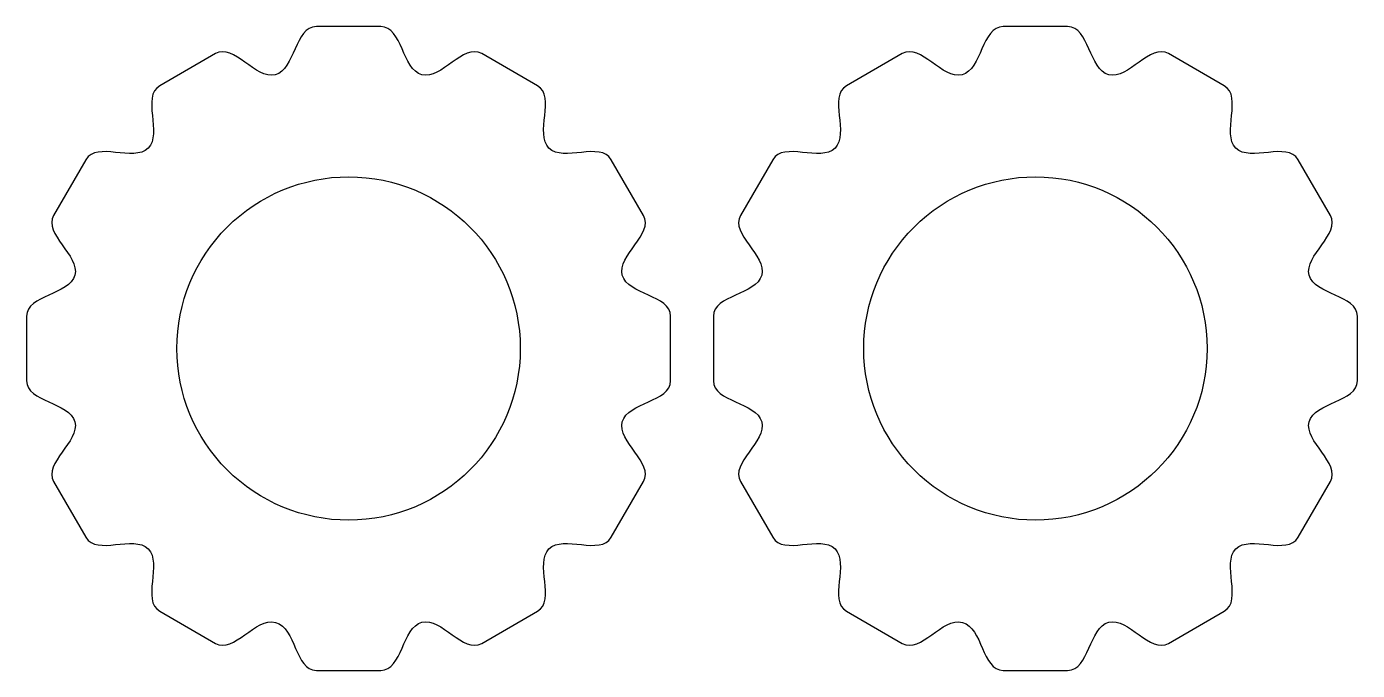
# Model space of a CAD drawing. Extents: x 0 to 15.7, y 0 to 7.3.
# Drawn here: x 13.307 to 15.748, y 6.102 to 7.283 of the extents above; entities that cross this region are included whole.
import ezdxf

# ---------------------------------------------------------------- set-up
doc = ezdxf.new("R2010")
doc.units = 0
doc.layers.add('Cut', color=7, linetype='CONTINUOUS')
doc.layers.add('Frame', color=7, linetype='CONTINUOUS')

msp = doc.modelspace()

# ---------------------------------------------------------------- linework, layer by layer
at = {"layer": 'Cut', "color": 3}
for p, q in [((14.212597, 6.692913), (14.212597, 6.692913)), ((15.472439, 6.692913), (15.472439, 6.692913))]:
    msp.add_line(p, q, dxfattribs=at)
for points in [[(13.674926, 6.915624), (13.733992, 6.974691), (13.814104, 7.007874), (13.897637, 7.007874)], [(13.897637, 7.007874), (14.071584, 7.007874), (14.212597, 6.866861), (14.212597, 6.692913)], [(14.934768, 6.915624), (14.993834, 6.974691), (15.073946, 7.007874), (15.157479, 7.007874)], [(15.157479, 7.007874), (15.331427, 7.007874), (15.472439, 6.866861), (15.472439, 6.692913)], [(13.582676, 6.692913), (13.582676, 6.776446), (13.615859, 6.856558), (13.674926, 6.915624)], [(14.842518, 6.692913), (14.842518, 6.776446), (14.875701, 6.856558), (14.934768, 6.915624)], [(13.674926, 6.470202), (13.615859, 6.529269), (13.582676, 6.60938), (13.582676, 6.692913)], [(14.212597, 6.692913), (14.212597, 6.518966), (14.071584, 6.377953), (13.897637, 6.377953)], [(14.934768, 6.470202), (14.875701, 6.529269), (14.842518, 6.60938), (14.842518, 6.692913)], [(15.472439, 6.692913), (15.472439, 6.518966), (15.331427, 6.377953), (15.157479, 6.377953)], [(13.897637, 6.377953), (13.814104, 6.377953), (13.733992, 6.411136), (13.674926, 6.470202)], [(15.157479, 6.377953), (15.073946, 6.377953), (14.993834, 6.411136), (14.934768, 6.470202)]]:
    msp.add_open_spline(points, degree=3, dxfattribs=at)
at = {"layer": 'Frame', "color": 7}
for p, q in [((13.956691, 7.283465), (13.838581, 7.283465)), ((15.216533, 7.283465), (15.098423, 7.283465)), ((13.653503, 7.233873), (13.551217, 7.174818)), ((14.244054, 7.174818), (14.141767, 7.233873)), ((14.913345, 7.233873), (14.811059, 7.174818)), ((15.503896, 7.174818), (15.401609, 7.233873)), ((14.244054, 7.174818), (14.244054, 7.174818)), ((15.503896, 7.174818), (15.503896, 7.174818)), ((13.415731, 7.039332), (13.356676, 6.937046)), ((14.438596, 6.937046), (14.379541, 7.039332)), ((14.675573, 7.039332), (14.616518, 6.937046)), ((15.698438, 6.937046), (15.639383, 7.039332)), ((13.307085, 6.751969), (13.307085, 6.633858)), ((14.488187, 6.633858), (14.488187, 6.751969)), ((14.566927, 6.751969), (14.566927, 6.633858)), ((15.74803, 6.633858), (15.74803, 6.751969)), ((13.356676, 6.448781), (13.415731, 6.346494)), ((14.379541, 6.346494), (14.438596, 6.448781)), ((14.616518, 6.448781), (14.675573, 6.346494)), ((15.639383, 6.346494), (15.698438, 6.448781)), ((13.551217, 6.211009), (13.653503, 6.151953)), ((14.141767, 6.151953), (14.244054, 6.211008)), ((14.811059, 6.211009), (14.913345, 6.151953)), ((15.40161, 6.151953), (15.503896, 6.211008)), ((13.83858, 6.102362), (13.95669, 6.102362)), ((15.098422, 6.102362), (15.216532, 6.102362))]:
    msp.add_line(p, q, dxfattribs=at)
for points in [[(13.838581, 7.283465), (13.79921, 7.283465), (13.79921, 7.204724), (13.763089, 7.195046)], [(14.032181, 7.195046), (13.996061, 7.204724), (13.996061, 7.283465), (13.956691, 7.283465)], [(15.098423, 7.283465), (15.059053, 7.283465), (15.059053, 7.204724), (15.022932, 7.195046)], [(15.292023, 7.195046), (15.255903, 7.204724), (15.255903, 7.283465), (15.216533, 7.283465)], [(13.763089, 7.195046), (13.726968, 7.185367), (13.687598, 7.253558), (13.653503, 7.233873)], [(14.141767, 7.233873), (14.107672, 7.253558), (14.068302, 7.185367), (14.032181, 7.195046)], [(15.022932, 7.195046), (14.986811, 7.185367), (14.947441, 7.253558), (14.913345, 7.233873)], [(15.401609, 7.233873), (15.367514, 7.253558), (15.328144, 7.185367), (15.292023, 7.195046)], [(13.551217, 7.174818), (13.517121, 7.155133), (13.556491, 7.086942), (13.530049, 7.0605)], [(14.265222, 7.0605), (14.238779, 7.086942), (14.278149, 7.155133), (14.244054, 7.174818)], [(14.811059, 7.174818), (14.776963, 7.155133), (14.816333, 7.086942), (14.789891, 7.0605)], [(15.525064, 7.0605), (15.498621, 7.086942), (15.537991, 7.155133), (15.503896, 7.174818)], [(13.530049, 7.0605), (13.503607, 7.034057), (13.435416, 7.073428), (13.415731, 7.039332)], [(14.379541, 7.039332), (14.359856, 7.073428), (14.291665, 7.034057), (14.265222, 7.0605)], [(14.789891, 7.0605), (14.763449, 7.034057), (14.695258, 7.073428), (14.675573, 7.039332)], [(15.639383, 7.039332), (15.619698, 7.073428), (15.551507, 7.034057), (15.525064, 7.0605)], [(13.356676, 6.937046), (13.336991, 6.90295), (13.405182, 6.86358), (13.395504, 6.827459)], [(14.399769, 6.827459), (14.39009, 6.86358), (14.458281, 6.90295), (14.438596, 6.937046)], [(14.616518, 6.937046), (14.596833, 6.90295), (14.665024, 6.86358), (14.655346, 6.827459)], [(15.659611, 6.827459), (15.649932, 6.86358), (15.718123, 6.90295), (15.698438, 6.937046)], [(13.395504, 6.827459), (13.385825, 6.791339), (13.307085, 6.791339), (13.307085, 6.751969)], [(14.488187, 6.751969), (14.488187, 6.791339), (14.409447, 6.791339), (14.399769, 6.827459)], [(14.655346, 6.827459), (14.645668, 6.791339), (14.566927, 6.791339), (14.566927, 6.751969)], [(15.74803, 6.751969), (15.74803, 6.791339), (15.669289, 6.791339), (15.659611, 6.827459)], [(13.307085, 6.633858), (13.307085, 6.594488), (13.385825, 6.594488), (13.395504, 6.558367)], [(14.399768, 6.558367), (14.409447, 6.594488), (14.488187, 6.594488), (14.488187, 6.633858)], [(14.566927, 6.633858), (14.566927, 6.594488), (14.645667, 6.594488), (14.655346, 6.558367)], [(15.659611, 6.558367), (15.669289, 6.594488), (15.74803, 6.594488), (15.74803, 6.633858)], [(13.395504, 6.558367), (13.405182, 6.522246), (13.336991, 6.482876), (13.356676, 6.448781)], [(14.438596, 6.448781), (14.458281, 6.482876), (14.39009, 6.522246), (14.399768, 6.558367)], [(14.655346, 6.558367), (14.665024, 6.522246), (14.596833, 6.482876), (14.616518, 6.448781)], [(15.698438, 6.448781), (15.718123, 6.482876), (15.649932, 6.522246), (15.659611, 6.558367)], [(13.415731, 6.346494), (13.435416, 6.312399), (13.503607, 6.351769), (13.530049, 6.325327)], [(14.265222, 6.325327), (14.291665, 6.351769), (14.359856, 6.312399), (14.379541, 6.346494)], [(14.675573, 6.346494), (14.695258, 6.312399), (14.763449, 6.351769), (14.789892, 6.325327)], [(15.525064, 6.325327), (15.551507, 6.351769), (15.619698, 6.312399), (15.639383, 6.346494)], [(13.530049, 6.325327), (13.556491, 6.298885), (13.517121, 6.230694), (13.551217, 6.211009)], [(14.244054, 6.211008), (14.278149, 6.230693), (14.238779, 6.298884), (14.265222, 6.325327)], [(14.789892, 6.325327), (14.816334, 6.298885), (14.776963, 6.230694), (14.811059, 6.211009)], [(15.503896, 6.211008), (15.537991, 6.230693), (15.498621, 6.298884), (15.525064, 6.325327)], [(13.653503, 6.151953), (13.687599, 6.132268), (13.726365, 6.200478), (13.763802, 6.190446)], [(14.032181, 6.19078), (14.068302, 6.200459), (14.107672, 6.132268), (14.141767, 6.151953)], [(14.913345, 6.151953), (14.947441, 6.132268), (14.986207, 6.200478), (15.023644, 6.190446)], [(15.292023, 6.19078), (15.328144, 6.200459), (15.367514, 6.132268), (15.40161, 6.151953)], [(13.763802, 6.190446), (13.80124, 6.180415), (13.79921, 6.102362), (13.83858, 6.102362)], [(13.95669, 6.102362), (13.99606, 6.102362), (13.99606, 6.181102), (14.032181, 6.19078)], [(15.023644, 6.190446), (15.061082, 6.180415), (15.059052, 6.102362), (15.098422, 6.102362)], [(15.216532, 6.102362), (15.255902, 6.102362), (15.255902, 6.181102), (15.292023, 6.19078)]]:
    msp.add_open_spline(points, degree=3, dxfattribs=at)

doc.saveas('drawing.dxf')
